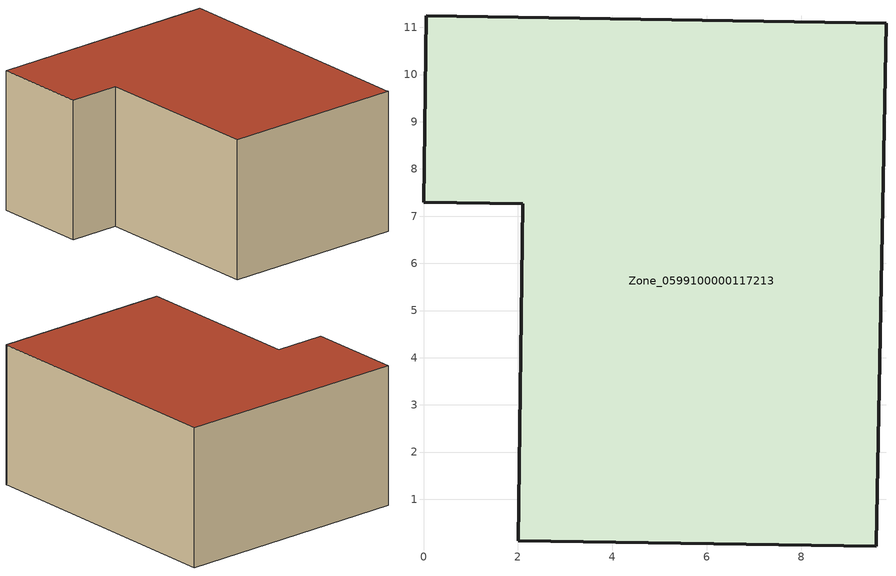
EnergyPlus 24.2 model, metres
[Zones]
Zone_0599100000117213
 floor ground (C_G): 2.1,7.26 0,7.29 0.06,11.25 9.8,11.09 9.59,0.05 9.59,0 2.01,0.12 z0
 wall outside (C_F): 9.8,11.09 0.06,11.25 0,7.29 2.1,7.26 2.01,0.12 9.59,0 9.59,0.05 9.8,11.09 z0:5.76
 roof outside (C_R): 9.59,0 9.59,0.05 9.8,11.09 0.06,11.25 0,7.29 2.1,7.26 2.01,0.12 z5.76
[BUILDING]
Pand.0599100000117213: North Axis=0; Terrain=City; Loads Convergence Tolerance Value=0.04; Temperature Convergence Tolerance Value=0.4; Solar Distribution=FullExterior; Maximum Number of Warmup Days=25; Minimum Number of Warmup Days=1
[Site:Location]
Rotterdam.The.Hague.AP_ZH_NLD Design_Conditions: Latitude=51.96; Longitude=4.45; Time Zone=1; Elevation=-4.5
[SITE:GROUNDTEMPERATURE:BUILDINGSURFACE]
18, 18, 18, 18, 18, 18, 18, 18, 18, 18, 18, 18
[MATERIAL] Thermal Absorptance=0.9; Solar Absorptance=0.7; Visible Absorptance=0.7
Name | Roughness | Thickness | Conductivity | Density | Specific Heat
G.D.1975-1991 | MediumSmooth | 0.15 | 0.288461 | 540 | 1210
F.D.1975-1991 | Rough | 0.3 | 0.230769 | 1920 | 840
R.D.1975-1991 | MediumRough | 0.2 | 0.153846 | 1500 | 1000
[CONSTRUCTION]
C_G: G.D.1975-1991
C_F: F.D.1975-1991
C_R: R.D.1975-1991
[ZONE]
Zone_0599100000117213: Type=1; Multiplier=1; Ceiling Height=Autocalculate; Volume=Autocalculate; Floor Area=autocalculate; Part of Total Floor Area=Yes
[ZONEINFILTRATION:DESIGNFLOWRATE]
Infil_Zone_0599100000117213: Zone or ZoneList or Space or SpaceList=Zone_0599100000117213; Schedule=AlwaysOn; Design Flow Rate Calculation Method=Flow/Area; Flow Rate per Floor Area=0.0042; Constant Term Coefficient=1; Temperature Term Coefficient=0; Velocity Term Coefficient=0; Velocity Squared Term Coefficient=0
[HVACTEMPLATE:ZONE:IDEALLOADSAIRSYSTEM]
Zone_0599100000117213: Maximum Heating Supply Air Temperature=50; Minimum Cooling Supply Air Temperature=13; Maximum Heating Supply Air Humidity Ratio=0.0156; Minimum Cooling Supply Air Humidity Ratio=0.0077; Heating Limit=NoLimit; Cooling Limit=NoLimit; Dehumidification Control Type=ConstantSensibleHeatRatio; Cooling Sensible Heat Ratio=0.7; Dehumidification Setpoint=60; Humidification Control Type=None; Humidification Setpoint=30; Outdoor Air Method=None; Outdoor Air Flow Rate per Person=0.00944; Outdoor Air Flow Rate per Zone Floor Area=0; Outdoor Air Flow Rate per Zone=0; Demand Controlled Ventilation Type=None; Outdoor Air Economizer Type=NoEconomizer; Heat Recovery Type=None; Sensible Heat Recovery Effectiveness=0.7; Latent Heat Recovery Effectiveness=0.65
[ZONECONTROL:THERMOSTAT]
ThermostatControl_Zone_0599100000117213: Zone or ZoneList=Zone_0599100000117213; Control Type Schedule=DualSetpointControlType; Control 1=Thermostat_Zone_0599100000117213; Temperature Difference Between Cutout And Setpoint=0
[THERMOSTATSETPOINT:DUALSETPOINT]
Thermostat_Zone_0599100000117213: Heating Setpoint Temperature Schedule=HeatingSetpoint_Zone_0599100000117213; Cooling Setpoint Temperature Schedule=CoolingSetpoint_Zone_0599100000117213
[SCHEDULE:COMPACT]
HeatingSetpoint_Zone_0599100000117213: Through: 12/31, For: AllDays, Until: 24:00, 21
CoolingSetpoint_Zone_0599100000117213: Through: 12/31, For: AllDays, Until: 24:00, 24
DualSetpointControlType: Through: 12/31, For: AllDays, Until: 24:00, 4
AlwaysOn: Through: 12/31, For: AllDays, Until: 24:00, 1
